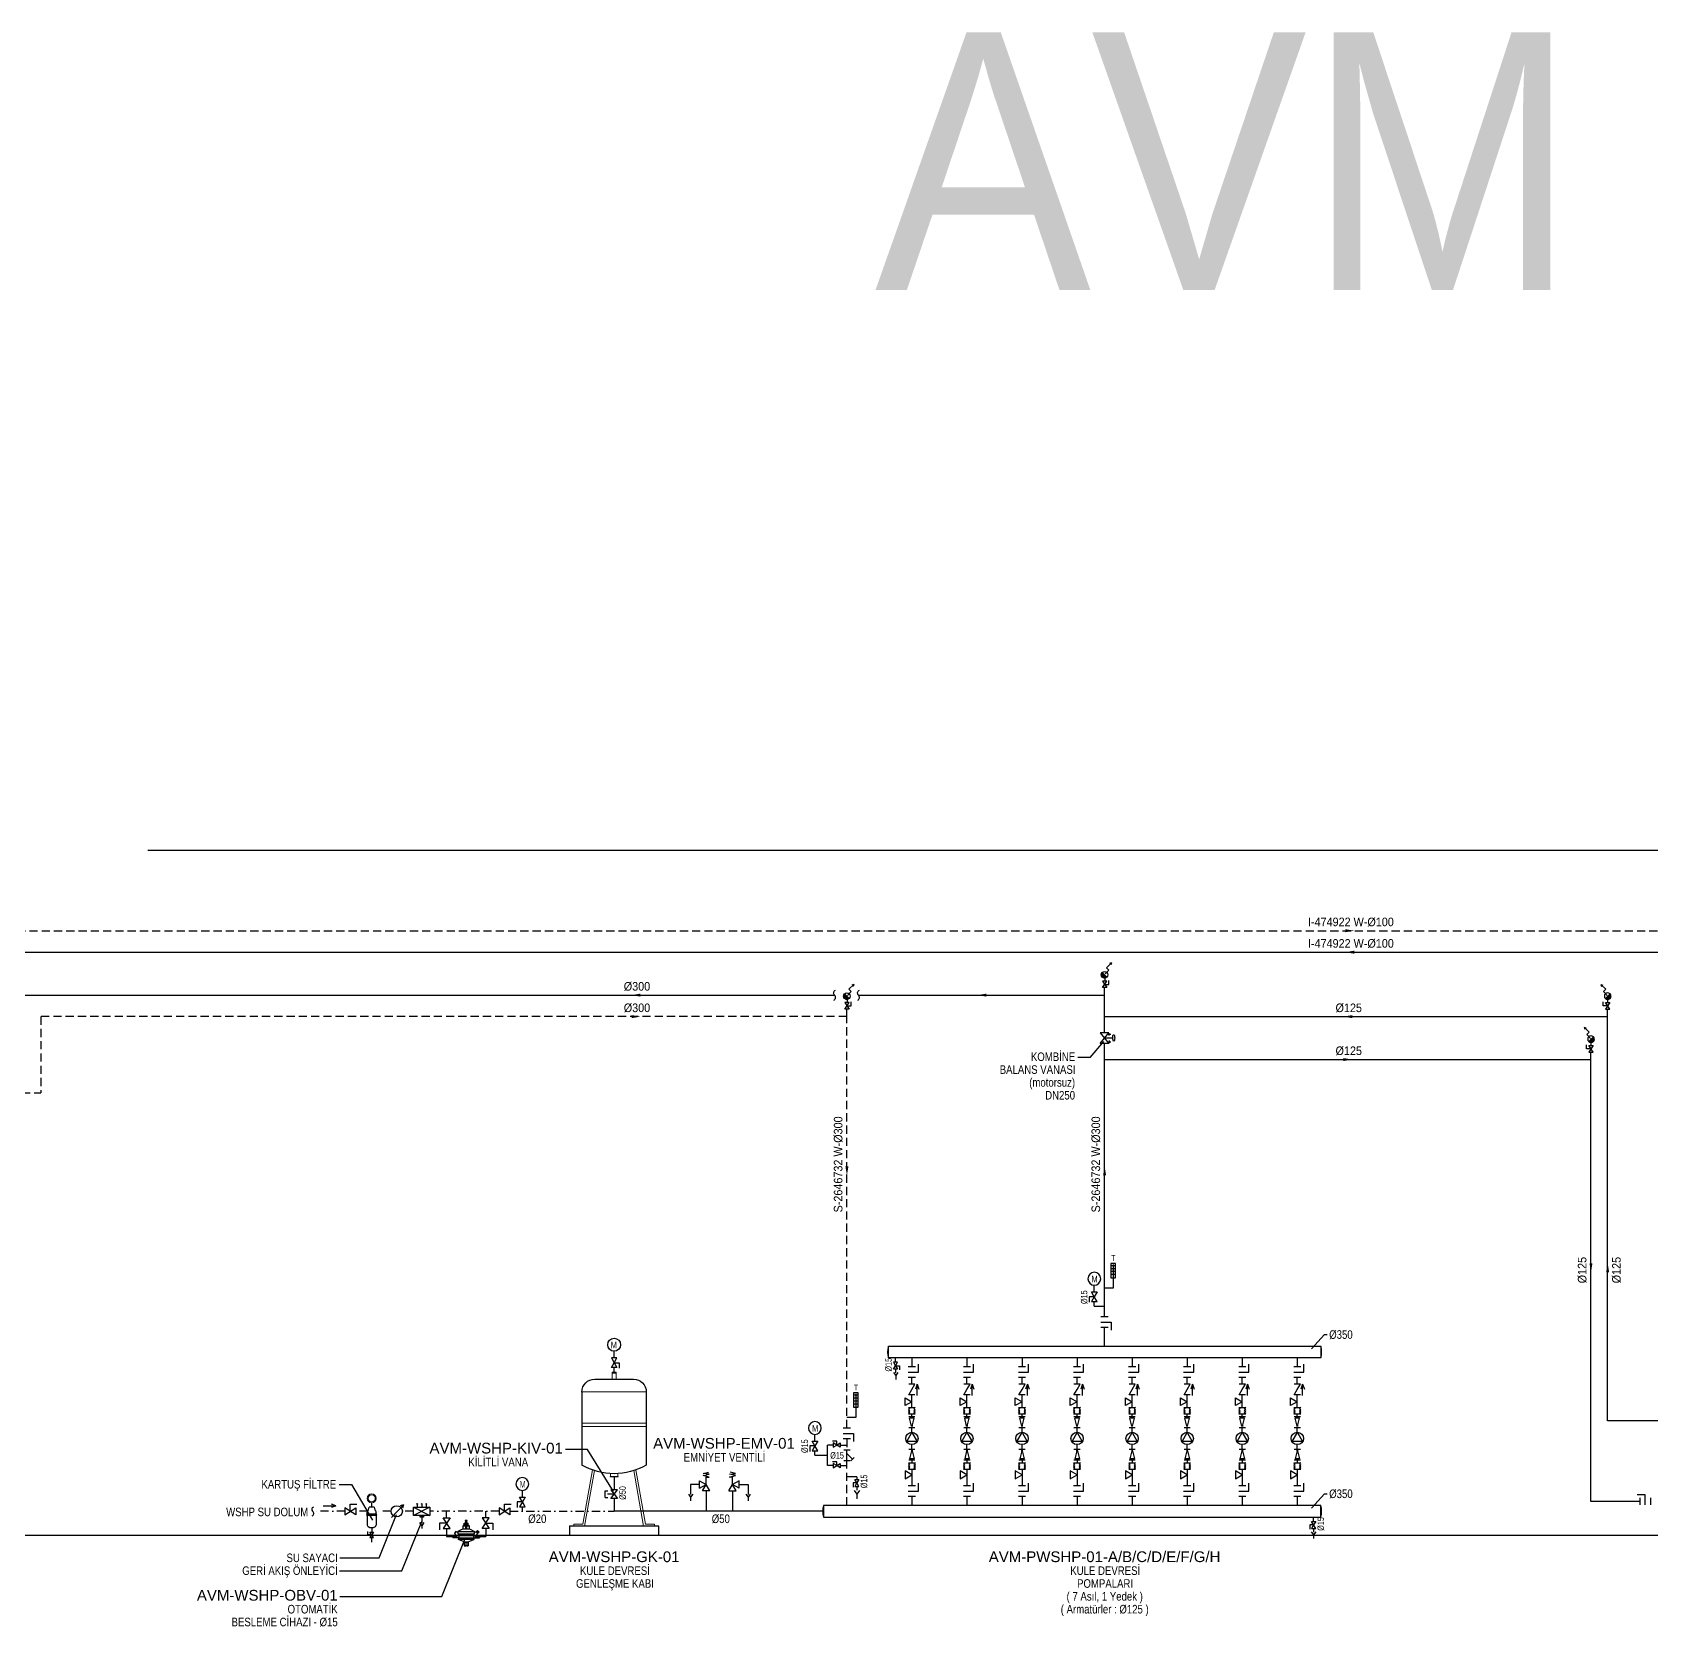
# Model space of a CAD drawing. Header units: centimetres. Extents: x 138114 to 163114, y -131897 to -111897.
# Drawn here: x 146485 to 150253, y -126888 to -123175 of the extents above; entities that cross this region are included whole.
import ezdxf
from ezdxf.enums import TextEntityAlignment as Align

# ---------------------------------------------------------------- set-up
doc = ezdxf.new("R2010")
doc.units = ezdxf.units.CM
doc.header["$LTSCALE"] = 1.5
doc.linetypes.add('DASHDOT', pattern=[25.4, 12.7, -6.35, 0, -6.35])
doc.linetypes.add('DASHED2', pattern=[9.525, 6.35, -3.175])
for name, color, linetype in [('ST-SU', 4, 'DASHDOT'), ('T-CIHAZ-NO', 62, 'Continuous'), ('T-ITEXT', 32, 'Continuous'), ('T-TEXT', 85, 'Continuous'), ('T-VANA', 135, 'Continuous'), ('T-VANA-TEXT', 63, 'Continuous'), ('T-WSHPTEXT', 53, 'Continuous')]:
    doc.layers.add(name, color=color, linetype=linetype)
for name, color, linetype, lineweight in [('T-CIHAZ', 101, 'Continuous', 30), ('T-ISITMA', 1, 'Continuous', 30), ('T-WSHP-BORUSU', 30, 'Continuous', 30)]:
    doc.layers.add(name, color=color, linetype=linetype, lineweight=lineweight)
doc.styles.add('ARIAL', font='arial.ttf', dxfattribs={"width": 0.85})
doc.styles.add('ROMANS', font='arial.ttf', dxfattribs={"width": 0.7})
doc.styles.get("Standard").update_dxf_attribs({"font": 'arial.ttf'})

# ---------------------------------------------------------------- blocks, each defined once
blk = doc.blocks.new('GTNZSDFGSDF')
for p, q in [((7.2, 25), (-7.2, 25)), ((7.2, 0), (-7.2, 0)), ((0, 0), (0, 25)), ((0, 17.4), (13.3, 4.2)), ((17.1, 8), (9.4, 0.3))]:
    blk.add_line(p, q)
blk = doc.blocks.new('KELEBEK')
for p, q in [((6.7, 10), (-6.7, 10)), ((6.7, -10), (-6.7, -10))]:
    blk.add_line(p, q)
blk.add_lwpolyline([(-6.7, 0), (12.2, 0), (12.2, -15)])
blk = doc.blocks.new('trmmtr')
at = {"layer": 'T-VANA'}
for p, q in [((30.5, 65), (21, 65)), ((30.5, 56.5), (21, 56.5)), ((30.5, 48), (21, 48)), ((25.9, 69), (25.9, 0)), ((25.9, 0), (0, 0)), ((30.5, 39.5), (21, 39.5))]:
    blk.add_line(p, q, dxfattribs=at)
blk.add_lwpolyline([(32.5, 71.8), (19.2, 71.8), (19.2, 30.3), (32.5, 30.3)], close=True, dxfattribs=at)
at = {"layer": 'T-VANA', "style": 'ROMANS', "width": 0.7}
blk.add_text('T', height=17, dxfattribs=at).set_placement((20.1, 79.2))
blk = doc.blocks.new('VANA')
at = {"layer": 'T-VANA'}
for p, q in [((-12.5, 7.2), (-12.5, -7.2)), ((0, 0), (-12.5, 7.2)), ((-12.5, -7.2), (0, 0)), ((0, 13.2), (14.5, 13.2)), ((0, 0), (0, 13.2)), ((0, 0), (12.5, 7.2)), ((12.5, -7.2), (0, 0)), ((12.5, 7.2), (12.5, -7.2))]:
    blk.add_line(p, q, dxfattribs=at)
blk = doc.blocks.new('gfdbfcg vf')
for p, q in [((0, 33), (0, 48.6)), ((-6.5, 33), (0, 21.8)), ((6.5, 33), (-6.5, 33)), ((-6.5, 10.5), (0, 21.8)), ((6.5, 10.5), (-6.5, 10.5)), ((0, 21.8), (6.5, 33)), ((0, 21.8), (6.5, 10.5)), ((0, 21.8), (11.9, 21.8)), ((0, 0), (0, 10.5)), ((11.9, 21.8), (11.9, 8.8))]:
    blk.add_line(p, q)
blk.add_circle((0, 63.6), 15)
at = {"style": 'ROMANS', "text_generation_flag": 4, "width": 0.7}
blk.add_text('M', height=15.3, rotation=180, dxfattribs=at).set_placement((6.5, 55.1))
blk = doc.blocks.new('A$C5C5A6AF1')
at = {"linetype": 'Continuous'}
blk.add_lwpolyline([(0, 6.5), (-8.7, 6.5), (-8.7, -1.4)], dxfattribs=at)
blk.add_lwpolyline([(4.3, 0), (-4.3, 13), (4.3, 13), (-4.3, 0)], close=True, dxfattribs=at)
blk = doc.blocks.new('P')
for points in [[(0, 17), (35, 52), (57, 31), (103, 77), (84, 70)], [(103, 77), (96, 58)]]:
    blk.add_lwpolyline(points)
blk = doc.blocks.new('A$C52EE5F1D')
h = blk.add_hatch()
h.set_pattern_fill('ANSI31', color=256, scale=5, angle=-90, style=0)
h.set_pattern_definition([(315, (-8947.321, 100.9137), (0.44194174, 0.44194174), [])])
h.paths.add_polyline_path([(-5.6, 52.9, 0.668179), (-0.1, 39.8, 0.198912), (5.3, 42)])
for p, q in [((-5.6, 52.9), (5.3, 42)), ((0.2, 39.8), (0.2, 32.5)), ((0, 0), (0, 17.5))]:
    blk.add_line(p, q)
blk.add_circle((-0.1, 47.5), 7.67)
for name, p, xscale, yscale, zscale, rotation in [('P', (-3.2, 49.4), -0.25, 0.25, 0.25, 270), ('A$C5C5A6AF1', (0.2, 32.5), 1.151997189153917, 1.151997189153917, 1.151997189153917, 180)]:
    blk.add_blockref(name, p, dxfattribs=dict(xscale=xscale, yscale=yscale, zscale=zscale, rotation=rotation))
blk = doc.blocks.new('YTDBTF')
for p, q in [((-4.3, 52.9), (3.3, 54.7)), ((4.3, 51.7), (-4.3, 52.9)), ((-4.3, 49.9), (4.3, 51.7)), ((4.4, 47.7), (-4.3, 49.9)), ((0, 47.7), (4.4, 47.7)), ((0, 37.5), (0, 47.7)), ((-24.7, 24.1), (-21.6, 19.9)), ((-9, 37.5), (-21.7, 37.5)), ((-21.7, 37.5), (-21.7, 23.6)), ((-18.5, 24.1), (-21.6, 19.9)), ((-9, 42.6), (0, 37.5)), ((-9, 32.4), (-9, 42.6)), ((-9, 32.4), (0, 37.5)), ((-5.1, 28.5), (0, 37.5)), ((5.1, 28.5), (-5.1, 28.5)), ((5.1, 28.5), (0, 37.5)), ((0, 28.5), (0, 0)), ((-21.6, 19.9), (-21.6, 14.5))]:
    blk.add_line(p, q)
blk = doc.blocks.new('A$C538C06E0')
at = {"ltscale": 0.2}
for p, q in [((3.4, 31.1), (26.6, 31.1)), ((3.4, 31.1), (3.4, 21.4)), ((15, 0), (15, 22.6)), ((26.6, 31.1), (26.6, 21.4))]:
    blk.add_line(p, q, dxfattribs=at)
blk.add_lwpolyline([(30, -12), (30, 12), (0, -12), (0, 12)], close=True)
blk = doc.blocks.new('A$C622B0F86')
for p, q in [((0, 0.22), (0, 0.324)), ((-0.043, 0.22), (0, 0.145)), ((0.043, 0.22), (-0.043, 0.22)), ((-0.043, 0.07), (0, 0.145)), ((0.043, 0.07), (-0.043, 0.07)), ((0, 0.145), (0.043, 0.22)), ((0, 0.145), (0.043, 0.07)), ((0, 0.145), (0.079, 0.145)), ((0, 0), (0, 0.07)), ((0.079, 0.145), (0.079, 0.059))]:
    blk.add_line(p, q)
blk.add_circle((0, 0.424), 0.1)
at = {"style": 'ROMANS', "text_generation_flag": 4, "width": 0.7}
blk.add_text('M', height=0.102, rotation=180, dxfattribs=at).set_placement((0.043, 0.368))
blk = doc.blocks.new('A$C7E5C2832')
at = {"layer": 'T-VANA', "xscale": 1.5, "yscale": 1.5, "zscale": 1.5}
blk.add_blockref('A$C622B0F86', (0, 0), dxfattribs=at)
blk = doc.blocks.new('JHMNBDFYGNHNGFTDNF')
for p, q in [((45, 0), (-45, 0)), ((-75, -30), (-75, -200.3)), ((75, -30), (75, -200.3))]:
    blk.add_line(p, q)
at = {"color": 253, "lineweight": 18}
for p, q in [((0, 13.5), (-4.7, 13.5)), ((-4.7, 0), (-4.7, 13.5)), ((2.2, 13.5), (-4.7, 13.5)), ((-4.2, 13.5), (-4.7, 12.7)), ((-4.5, 16.5), (-4.6, 16.3)), ((2.2, 16.3), (-4.6, 16.3)), ((-4.6, 13.5), (-4.6, 16.3)), ((2.2, 16.5), (-4.5, 16.5)), ((-4.2, 16.5), (-4.2, 16.3)), ((-4.2, 16.3), (-4.2, 13.5)), ((2, 13.5), (-4.2, 13.5)), ((4.7, 13.5), (0, 13.5)), ((4.5, 16.5), (2.2, 16.5)), ((4.6, 16.3), (2.2, 16.3)), ((4.7, 13.5), (2.2, 13.5)), ((4.2, 16.5), (4.2, 16.3)), ((4.2, 16.3), (4.2, 13.5)), ((4.2, 13.5), (4.7, 12.7)), ((4.5, 16.5), (4.6, 16.3)), ((4.6, 13.5), (4.6, 16.3)), ((4.7, 0), (4.7, 13.5)), ((75, -29.3), (-75, -29.3)), ((75, -102.6), (-75, -102.6)), ((75, -110.1), (-75, -110.1)), ((-72.9, -337.5, -1481800701.8), (-50.7, -211.5, -1481800701.8)), ((-68.7, -342.5, -1481800701.8), (-46, -213.1, -1481800701.8)), ((-8.5, -220.3), (-8.5, -226.6)), ((8.5, -220.3), (8.5, -226.6)), ((68.7, -342.5, -1481800701.8), (46, -213.1, -1481800701.8)), ((72.9, -337.5, -1481800701.8), (50.7, -211.5, -1481800701.8)), ((-93.8, -337.5, -1481800701.8), (-93.8, -342.5, -1481800701.8)), ((-93.8, -337.5, -1481800701.8), (-72.9, -337.5, -1481800701.8)), ((93.8, -337.5, -1481800701.8), (72.9, -337.5, -1481800701.8)), ((93.8, -337.5, -1481800701.8), (93.8, -342.5, -1481800701.8)), ((-93.8, -342.5, -1481800701.8), (-68.7, -342.5, -1481800701.8)), ((93.8, -342.5, -1481800701.8), (68.7, -342.5, -1481800701.8))]:
    blk.add_line(p, q, dxfattribs=at)
blk.add_lwpolyline([(-9.4, -226.6), (9.4, -226.6), (9.4, -227.6), (-9.4, -227.6)], close=True, dxfattribs=at)
for centre, radius, start, end in [((-45, -30), 30, 90, 180), ((45, -30), 30, 0, 90), ((0, -69.6), 150.6, 240.1393, 299.8607)]:
    blk.add_arc(centre, radius, start, end)
blk = doc.blocks.new('Z1')
at = {"linetype": 'Continuous'}
blk.add_lwpolyline([(-13.6, 0), (-13.6, 6.7), (-19.7, 6.7)], dxfattribs=at)
blk.add_lwpolyline([(-18.6, -3.3), (-8.6, 3.3), (-8.6, -3.3), (-18.6, 3.3)], close=True, dxfattribs=at)
blk = doc.blocks.new('A$C577C0CD0')
for p, q in [((-4.1, 40), (-15.9, 34)), ((-4.1, 46), (-1.2, 49)), ((-4.1, 40), (-4.1, 46)), ((10.1, 46), (-4.1, 46)), ((-4.1, 40), (10.1, 40)), ((-1.2, 49), (-1.2, 52.8)), ((-1.2, 52.8), (7.2, 52.8)), ((7.2, 49), (-1.2, 49)), ((1.9, 40), (1.9, 46)), ((2.7, 56.2), (2.7, 58)), ((2.7, 55.1), (2.7, 52.8)), ((3.3, 56.2), (3.3, 58)), ((3.3, 55.1), (3.3, 52.8)), ((4.1, 40), (4.1, 46)), ((7.2, 49), (7.2, 52.8)), ((10.1, 46), (7.2, 49)), ((10.1, 40), (10.1, 46)), ((10.1, 40), (21.9, 34)), ((-27.1, 25.5), (-27.1, 20.3)), ((-18.1, 25.5), (-27.1, 25.5)), ((-13.4, 20.3), (-27.1, 20.3)), ((-26.3, 22.7), (-16.9, 22.7)), ((-19.9, 34), (-23.6, 30.3)), ((-19.5, 33.8), (-23.4, 29.9)), ((-16, 32.1), (-19.9, 34)), ((-15.9, 34), (21.9, 34)), ((-15.4, 29), (21.4, 29)), ((-14.7, 16.9), (20.7, 16.9)), ((-1.2, 11.2), (-14.5, 16.4)), ((-13.7, 25.5), (19.7, 25.5)), ((-13.4, 23.8), (-13.4, 20.3)), ((-13.4, 20.3), (19.4, 20.3)), ((-1.3, 11), (7.2, 11)), ((-1.2, 11.2), (-1.2, 1.7)), ((-1.2, 8.8), (7.2, 8.8)), ((-1.2, 4.1), (7.2, 4.1)), ((-1.2, 1.7), (1.5, 1.7)), ((1, 8.8), (1, 11)), ((2, 4.1), (2, 2.2)), ((4, 4.1), (4, 2.2)), ((4.5, 1.7), (7.2, 1.7)), ((5, 8.8), (5, 11)), ((7.2, 11.2), (20.1, 16.2)), ((7.2, 11.2), (7.2, 1.7)), ((19.4, 23.8), (19.4, 20.3)), ((19.4, 20.3), (33, 20.3)), ((22, 32.1), (25.9, 34)), ((22.7, 22.7), (32.2, 22.7)), ((24.1, 25.5), (33, 25.5)), ((25.4, 33.8), (29.4, 29.9)), ((25.9, 34), (29.6, 30.3)), ((26.4, 33.5), (27.2, 34.2)), ((26.6, 34.8), (28.1, 36.3)), ((26.6, 34.8), (30.4, 31)), ((28.1, 36.3), (31.9, 32.5)), ((29.1, 30.8), (29.8, 31.5)), ((30.4, 31), (31.9, 32.5)), ((33, 25.5), (33, 20.3))]:
    blk.add_line(p, q)
for points in [[(0.7, 58), (5.2, 58), (5.2, 59.2), (0.7, 59.2)], [(0.7, 55.1), (5.2, 55.1), (5.2, 56.2), (0.7, 56.2)]]:
    blk.add_lwpolyline(points, close=True)
for points in [[(-20.6, 21.4), (-16.9, 22.7), (-20.6, 24)], [(28.4, 21.4), (32.2, 22.7), (28.4, 24)]]:
    blk.add_lwpolyline(points)
for centre, radius, start, end in [((-14.5, 35.1), 10.2, 207.6953, 275.5329), ((-4.8, 32.6), 11.2, 172.8683, 212.7359), ((-13.8, 17.2), 1, 135.9999, 248.7685), ((-17.1, 20.4), 3.7, 315.9999, 357.6476), ((-18.4, 23.8), 5, 0, 32.7359), ((1.5, 2.2), 0.5, 270, 0), ((4.5, 2.2), 0.5, 180, 270), ((24.4, 23.8), 5, 147.2641, 180), ((23.1, 20.4), 3.7, 182.3524, 224.0001), ((20.5, 35.1), 10.2, 264.4671, 332.3047), ((19.7, 17.2), 1, 291.2315, 44.0001), ((10.8, 32.6), 11.2, 327.2641, 7.1317)]:
    blk.add_arc(centre, radius, start, end)
blk = doc.blocks.new('A$C0B54677A')
for p, q in [((25.1, 12.5), (-25.1, -12.5)), ((-25.1, 12.5), (25.1, -12.5)), ((-14, 21.5), (-14, 12.5)), ((0, 21.5), (0, 12.5)), ((14, 21.5), (14, 12.5)), ((-6.6, -34.1), (0, -43.7)), ((0, -17.6), (0, -35.6)), ((6.6, -34.1), (0, -43.7)), ((0, -43.7), (0, -51.9))]:
    blk.add_line(p, q)
for points in [[(-25.1, 12.5), (25.1, 12.5), (25.1, -12.5), (-25.1, -12.5)], [(-5, -12.5), (5, -12.5), (5, -17.6), (-5, -17.6)]]:
    blk.add_lwpolyline(points, close=True)
for centre in [(-14, 22.5), (0, 22.5), (14, 22.5)]:
    blk.add_circle(centre, 1)
blk = doc.blocks.new('A$C107B4E94')
for p, q in [((-11.2, 8.3), (-22.7, 8.3)), ((-16.9, 8.3), (-16.9, 18.3)), ((-26.9, -7), (-26.9, -2.4)), ((-6.9, -7), (-26.9, -7)), ((-6.9, -10), (-26.9, -10)), ((-26.9, -10), (-26.9, -31.7)), ((-6.9, -7), (-6.9, -2.4)), ((-6.9, -10), (-6.9, -31.7)), ((-16.9, -37.1), (-16.9, -47.1)), ((-16.9, -69.6), (-16.9, -59.6))]:
    blk.add_line(p, q)
at = {"linetype": 'Continuous', "lineweight": 0}
for radius in [10, 8]:
    blk.add_circle((-16.9, 28.3), radius, dxfattribs=at)
for centre, radius, start, end in [((-46.8, 11.7), 24.4, 324.6862, 352.0512), ((13, 11.7), 24.4, 187.9488, 215.3138), ((-26.9, -8.5), 1.5, 90, 270), ((-23.2, -31.7), 3.75, 180, 239.2376), ((-16.9, -21.2), 16, 239.2376, 300.7624), ((-10.7, -31.7), 3.75, 300.7624, 0), ((-6.9, -8.5), 1.5, 270, 90)]:
    blk.add_arc(centre, radius, start, end)
at = {"xscale": -1.249777778051794, "yscale": 1.249777778051794, "zscale": 1.249777778005956, "rotation": 90}
blk.add_blockref('Z1', (-16.9, -70.4), dxfattribs=at)
blk = doc.blocks.new('Kesme')
blk.add_lwpolyline([(-21.5, -0.2, 0.576786), (-4.8, -2.7, -0.54493), (11.3, -5.9)], format="xyb")
blk = doc.blocks.new('uymtryduf')
for p, q in [((-4.8, 9), (4.8, 9)), ((-4.8, 9), (-2.9, 7.5)), ((-4.8, 6), (-2.9, 7.5)), ((-4.8, 6), (-2.9, 4.5)), ((-4.8, 3), (-2.9, 4.5)), ((-4.8, 3), (-2.9, 1.5)), ((-4.8, 0), (4.8, 0)), ((-4.7, 0), (-2.9, 1.5)), ((4.8, 9), (2.9, 7.5)), ((4.8, 6), (2.9, 7.5)), ((4.8, 6), (2.9, 4.5)), ((4.8, 3), (2.9, 4.5)), ((4.8, 3), (2.9, 1.5)), ((4.8, 0), (2.9, 1.5))]:
    blk.add_line(p, q)
blk = doc.blocks.new('RSYJUHJHFGHGFBDSVFG')
for p, q in [((-12.4, 25.2, -1576683304.7), (-16.4, 13.8, -1576683304.7)), ((-12.4, 25.2, -1576683304.7), (-8.4, 13.8, -1576683304.7)), ((-12.4, -1, -1576683304.7), (-12.4, 25.2, -1576683304.7)), ((0, 12.5, -1576683304.7), (-7.2, 25, -1576683304.7)), ((-7.2, 25, -1576683304.7), (7.2, 25, -1576683304.7)), ((-7.2, 0, -1576683304.7), (7.2, 0, -1576683304.7)), ((7.2, 0, -1576683304.7), (0, 12.5, -1576683304.7))]:
    blk.add_line(p, q)
blk = doc.blocks.new('YXRND')
for p, q in [((10, 12.5), (-10, 12.5)), ((-10, -12.5), (10, 12.5)), ((-10, 12.5), (10, -12.5)), ((18.7, 0), (0, 0)), ((11, 5.7), (11, 11.6)), ((10, -12.5), (-10, -12.5)), ((11.5, -11.7), (11.5, -5.8))]:
    blk.add_line(p, q)
for points in [[(7.1, 8.8), (14.5, 8.8)], [(7.5, -8.6), (14.9, -8.6)]]:
    blk.add_lwpolyline(points)
blk.add_ellipse((21.2, 0.2), major_axis=(0.07, -7.64), ratio=0.30508)

msp = doc.modelspace()

# ---------------------------------------------------------------- linework, layer by layer
for p, q in [((146754, -125079.6), (156563.1, -125079.6)), ((142191.9, -126674.3), (156563.1, -126674.3))]:
    msp.add_line(p, q)
at = {"elevation": -39640903}
msp.add_lwpolyline([(147943.7, -126653.7), (147736.1, -126653.7), (147736.1, -126674.3), (147943.7, -126674.3)], close=True, dxfattribs=at)
at = {"layer": 'ST-SU'}
for p, q in [((147213.2, -126619, -39640903), (147138.3, -126619, -39640903)), ((147266.2, -126619, -39640903), (147238.2, -126619, -39640903)), ((147320.6, -126619, -39640903), (147284.6, -126619, -39640903)), ((147372.7, -126619, -39640903), (147346.9, -126619, -39640903)), ((147572.2, -126619, -39640903), (147411.1, -126619, -39640903)), ((147449.9, -126634.4, -39640903), (147449.9, -126619, -39640903)), ((147540.9, -126634.4, -39640903), (147540.9, -126619, -39640903)), ((147597.2, -126619, -39640903), (147839.9, -126619, -39640903)), ((147449.9, -126659.4, -39640903), (147449.9, -126678, -39640903)), ((147449.9, -126678, -39640903), (147464.3, -126678, -39640903)), ((147526.4, -126678, -39640903), (147540.9, -126678, -39640903)), ((147540.9, -126659.4, -39640903), (147540.9, -126678, -39640903))]:
    msp.add_line(p, q, dxfattribs=at)
at = {"layer": 'T-CIHAZ'}
for points, elevation in [([(148478.6, -126234.5), (149485.3, -126234.5), (149485.3, -126261.8), (148478.6, -126261.8)], 34553531.7), ([(149485.3, -126605.3), (148327.6, -126605.3), (148327.6, -126632.6), (149485.3, -126632.6)], -1103043924.5)]:
    msp.add_lwpolyline(points, close=True, dxfattribs=dict(at, elevation=elevation))
for centre, start, end in [((148521.4, -126248.2, 34553531.7), 162.2979, 197.7021), ((149442.6, -126248.2, 1205758961.7), 342.2979, 17.7021), ((148370.4, -126619, -39640903), 162.2979, 197.7021), ((148370.4, -126619, -39640903), 162.2979, 197.7021), ((149442.6, -126619, 1205758961.7), 342.2979, 17.7021), ((149442.6, -126619, 1205758961.7), 342.2979, 17.7021)]:
    msp.add_arc(centre, 44.8, start, end, dxfattribs=at)
at = {"layer": 'T-ISITMA', "linetype": 'DASHED2', "ltscale": 2}
msp.add_line((143420.9, -125267), (152526.2, -125267), dxfattribs=at)
at = {"layer": 'T-ISITMA'}
msp.add_line((143434.4, -125317), (152555.1, -125317), dxfattribs=at)
at = {"layer": 'T-ISITMA', "color": 7, "lineweight": -3, "ltscale": 100}
for p, q in [((147839.9, -126538.8), (147839.9, -126568.9)), ((147839.9, -126588.9), (147839.9, -126619)), ((148325.5, -126619), (147839.9, -126619))]:
    msp.add_line(p, q, dxfattribs=at)
at = {"layer": 'T-TEXT'}
for p, q in [((148948.4, -125562.1), (148980.2, -125525.1)), ((148948.4, -125562.1), (148919.5, -125562.1)), ((147777.9, -126474.8, -96801937.6), (147726.3, -126474.8, -96801937.6)), ((147838.4, -126572.7, 358042647.5), (147777.9, -126474.8, -96801937.6)), ((147199.8, -126556.4, -39640903), (147228.6, -126556.4, -39640903)), ((147228.6, -126556.4, -39640903), (147277.1, -126639.5, -39640903)), ((147162.4, -126606.6, -39640903), (147191.6, -126606.6, -39640903)), ((147191.6, -126606.6, -39640903), (147181.6, -126602.7, -39640903)), ((147191.6, -126606.6, -39640903), (147181.6, -126610.4, -39640903)), ((147292.6, -126727.7, -39640903), (147333.1, -126626.7, -39640903)), ((147345.8, -126757.6, -39640903), (147391.9, -126642.7, -39640903)), ((147439, -126817.4, -39640903), (147493.2, -126682.2, -39640903)), ((147200.2, -126757.6, -39640903), (147345.8, -126757.6, -39640903)), ((147200.9, -126727.7, -39640903), (147292.6, -126727.7, -39640903)), ((147200.9, -126817.4, -39640903), (147439, -126817.4, -39640903))]:
    msp.add_line(p, q, dxfattribs=at)
at = {"layer": 'T-TEXT', "linetype": 'Continuous'}
for points in [[(149542.7, -125263.5), (149542.7, -125270.5), (149563.5, -125267)], [(149563.5, -125313.5), (149563.5, -125320.5), (149542.7, -125317)], [(147901.3, -125413.5), (147901.3, -125420.5), (147880.5, -125417)], [(148706.7, -125413.5), (148706.7, -125420.5), (148685.8, -125417)], [(147880.5, -125463.5), (147880.5, -125470.5), (147901.3, -125467)], [(149558.7, -125463.5), (149558.7, -125470.5), (149537.9, -125467)], [(149537.9, -125563.5), (149537.9, -125570.5), (149558.7, -125567)], [(148385.5, -125815.8, 2643088184.9), (148378.5, -125815.8, 2643088184.9), (148382, -125836.7, 2643088184.9)], [(148978.5, -125836.7, 2643088184.9), (148985.5, -125836.7, 2643088184.9), (148982, -125815.8, 2643088184.9)]]:
    msp.add_solid(points, dxfattribs=at)
at = {"layer": 'T-TEXT'}
for points in [[(150118, -126041.6, -1363134788.5), (150111.1, -126041.6, -1363134788.5), (150114.6, -126062.5, -1363134788.5)], [(150149.9, -126062.5, -1363134788.5), (150156.9, -126062.5, -1363134788.5), (150153.4, -126041.6, -1363134788.5)]]:
    msp.add_solid(points, dxfattribs=at)
at = {"layer": 'T-VANA'}
for p, q in [((148958.1, -126141, -1303632861.5), (148981.5, -126141, -1303632861.5)), ((148495.3, -126271.7, -113793229.4), (148495.3, -126261.8, -113793229.4)), ((148490.2, -126295.8, -113793229.4), (148495.5, -126302.8, -113793229.4)), ((148495.3, -126288.4, -113793229.4), (148495.3, -126296.6, -113793229.4)), ((148500.7, -126295.8, -113793229.4), (148495.5, -126302.8, -113793229.4)), ((148495.5, -126302.8, -113793229.4), (148495.5, -126311.8, -113793229.4)), ((148540.5, -126399.3, -113793229.4), (148526, -126399.3, -113793229.4)), ((148540.5, -126424.3, -113793229.4), (148526, -126424.3, -113793229.4)), ((148532.6, -126421.1, -113793229.4), (148528, -126402.4, -113793229.4)), ((148538.5, -126402.4, -113793229.4), (148528, -126402.4, -113793229.4)), ((148535.1, -126421.1, -113793229.4), (148531.5, -126421.1, -113793229.4)), ((148533.9, -126421.1, -113793229.4), (148538.5, -126402.4, -113793229.4)), ((148668.7, -126399.3, -113793229.4), (148654.3, -126399.3, -113793229.4)), ((148668.7, -126424.3, -113793229.4), (148654.3, -126424.3, -113793229.4)), ((148660.8, -126421.1, -113793229.4), (148656.2, -126402.4, -113793229.4)), ((148666.7, -126402.4, -113793229.4), (148656.2, -126402.4, -113793229.4)), ((148663.3, -126421.1, -113793229.4), (148659.7, -126421.1, -113793229.4)), ((148662.2, -126421.1, -113793229.4), (148666.7, -126402.4, -113793229.4)), ((148796.9, -126399.3, -113793229.4), (148782.5, -126399.3, -113793229.4)), ((148796.9, -126424.3, -113793229.4), (148782.5, -126424.3, -113793229.4)), ((148789, -126421.1, -113793229.4), (148784.4, -126402.4, -113793229.4)), ((148795, -126402.4, -113793229.4), (148784.4, -126402.4, -113793229.4)), ((148791.5, -126421.1, -113793229.4), (148787.9, -126421.1, -113793229.4)), ((148790.4, -126421.1, -113793229.4), (148795, -126402.4, -113793229.4)), ((148925.1, -126399.3, -113793229.4), (148910.7, -126399.3, -113793229.4)), ((148925.1, -126424.3, -113793229.4), (148910.7, -126424.3, -113793229.4)), ((148917.2, -126421.1, -113793229.4), (148912.7, -126402.4, -113793229.4)), ((148923.2, -126402.4, -113793229.4), (148912.7, -126402.4, -113793229.4)), ((148919.7, -126421.1, -113793229.4), (148916.1, -126421.1, -113793229.4)), ((148918.6, -126421.1, -113793229.4), (148923.2, -126402.4, -113793229.4)), ((149053.4, -126399.3, -113793229.4), (149038.9, -126399.3, -113793229.4)), ((149053.4, -126424.3, -113793229.4), (149038.9, -126424.3, -113793229.4)), ((149045.5, -126421.1, -113793229.4), (149040.9, -126402.4, -113793229.4)), ((149051.4, -126402.4, -113793229.4), (149040.9, -126402.4, -113793229.4)), ((149047.9, -126421.1, -113793229.4), (149044.3, -126421.1, -113793229.4)), ((149046.8, -126421.1, -113793229.4), (149051.4, -126402.4, -113793229.4)), ((149181.6, -126399.3, -113793229.4), (149167.1, -126399.3, -113793229.4)), ((149181.6, -126424.3, -113793229.4), (149167.1, -126424.3, -113793229.4)), ((149173.7, -126421.1, -113793229.4), (149169.1, -126402.4, -113793229.4)), ((149179.6, -126402.4, -113793229.4), (149169.1, -126402.4, -113793229.4)), ((149176.1, -126421.1, -113793229.4), (149172.6, -126421.1, -113793229.4)), ((149175, -126421.1, -113793229.4), (149179.6, -126402.4, -113793229.4)), ((149309.8, -126399.3, -113793229.4), (149295.3, -126399.3, -113793229.4)), ((149309.8, -126424.3, -113793229.4), (149295.3, -126424.3, -113793229.4)), ((149301.9, -126421.1, -113793229.4), (149297.3, -126402.4, -113793229.4)), ((149307.8, -126402.4, -113793229.4), (149297.3, -126402.4, -113793229.4)), ((149304.4, -126421.1, -113793229.4), (149300.8, -126421.1, -113793229.4)), ((149303.2, -126421.1, -113793229.4), (149307.8, -126402.4, -113793229.4)), ((149438, -126399.3, -113793229.4), (149423.6, -126399.3, -113793229.4)), ((149438, -126424.3, -113793229.4), (149423.6, -126424.3, -113793229.4)), ((149430.1, -126421.1, -113793229.4), (149425.5, -126402.4, -113793229.4)), ((149436, -126402.4, -113793229.4), (149425.5, -126402.4, -113793229.4)), ((149432.6, -126421.1, -113793229.4), (149429, -126421.1, -113793229.4)), ((149431.5, -126421.1, -113793229.4), (149436, -126402.4, -113793229.4)), ((148307.4, -126488.6, 34553531.7), (148336.6, -126488.6, 34553531.7)), ((148350, -126464.7, 34553531.7), (148336.6, -126464.7, 34553531.7)), ((148336.6, -126512.6, 34553531.7), (148336.6, -126464.7, 34553531.7)), ((148366.7, -126464.7, 34553531.7), (148382, -126464.7, 34553531.7)), ((148540.5, -126474.9, -113793229.4), (148526, -126474.9, -113793229.4)), ((148540.5, -126499.9, -113793229.4), (148526, -126499.9, -113793229.4)), ((148532.6, -126478.1, -113793229.4), (148528, -126496.7, -113793229.4)), ((148538.5, -126496.7, -113793229.4), (148528, -126496.7, -113793229.4)), ((148535.1, -126478.1, -113793229.4), (148531.5, -126478.1, -113793229.4)), ((148533.9, -126478.1, -113793229.4), (148538.5, -126496.7, -113793229.4)), ((148668.7, -126474.9, -113793229.4), (148654.3, -126474.9, -113793229.4)), ((148668.7, -126499.9, -113793229.4), (148654.3, -126499.9, -113793229.4)), ((148660.8, -126478.1, -113793229.4), (148656.2, -126496.7, -113793229.4)), ((148666.7, -126496.7, -113793229.4), (148656.2, -126496.7, -113793229.4)), ((148663.3, -126478.1, -113793229.4), (148659.7, -126478.1, -113793229.4)), ((148662.2, -126478.1, -113793229.4), (148666.7, -126496.7, -113793229.4)), ((148796.9, -126474.9, -113793229.4), (148782.5, -126474.9, -113793229.4)), ((148796.9, -126499.9, -113793229.4), (148782.5, -126499.9, -113793229.4)), ((148789, -126478.1, -113793229.4), (148784.4, -126496.7, -113793229.4)), ((148795, -126496.7, -113793229.4), (148784.4, -126496.7, -113793229.4)), ((148791.5, -126478.1, -113793229.4), (148787.9, -126478.1, -113793229.4)), ((148790.4, -126478.1, -113793229.4), (148795, -126496.7, -113793229.4)), ((148925.1, -126474.9, -113793229.4), (148910.7, -126474.9, -113793229.4)), ((148925.1, -126499.9, -113793229.4), (148910.7, -126499.9, -113793229.4)), ((148917.2, -126478.1, -113793229.4), (148912.7, -126496.7, -113793229.4)), ((148923.2, -126496.7, -113793229.4), (148912.7, -126496.7, -113793229.4)), ((148919.7, -126478.1, -113793229.4), (148916.1, -126478.1, -113793229.4)), ((148918.6, -126478.1, -113793229.4), (148923.2, -126496.7, -113793229.4)), ((149053.4, -126474.9, -113793229.4), (149038.9, -126474.9, -113793229.4)), ((149053.4, -126499.9, -113793229.4), (149038.9, -126499.9, -113793229.4)), ((149045.5, -126478.1, -113793229.4), (149040.9, -126496.7, -113793229.4)), ((149051.4, -126496.7, -113793229.4), (149040.9, -126496.7, -113793229.4)), ((149047.9, -126478.1, -113793229.4), (149044.3, -126478.1, -113793229.4)), ((149046.8, -126478.1, -113793229.4), (149051.4, -126496.7, -113793229.4)), ((149181.6, -126474.9, -113793229.4), (149167.1, -126474.9, -113793229.4)), ((149181.6, -126499.9, -113793229.4), (149167.1, -126499.9, -113793229.4)), ((149173.7, -126478.1, -113793229.4), (149169.1, -126496.7, -113793229.4)), ((149179.6, -126496.7, -113793229.4), (149169.1, -126496.7, -113793229.4)), ((149176.1, -126478.1, -113793229.4), (149172.6, -126478.1, -113793229.4)), ((149175, -126478.1, -113793229.4), (149179.6, -126496.7, -113793229.4)), ((149309.8, -126474.9, -113793229.4), (149295.3, -126474.9, -113793229.4)), ((149309.8, -126499.9, -113793229.4), (149295.3, -126499.9, -113793229.4)), ((149301.9, -126478.1, -113793229.4), (149297.3, -126496.7, -113793229.4)), ((149307.8, -126496.7, -113793229.4), (149297.3, -126496.7, -113793229.4)), ((149304.4, -126478.1, -113793229.4), (149300.8, -126478.1, -113793229.4)), ((149303.2, -126478.1, -113793229.4), (149307.8, -126496.7, -113793229.4)), ((149438, -126474.9, -113793229.4), (149423.6, -126474.9, -113793229.4)), ((149438, -126499.9, -113793229.4), (149423.6, -126499.9, -113793229.4)), ((149430.1, -126478.1, -113793229.4), (149425.5, -126496.7, -113793229.4)), ((149436, -126496.7, -113793229.4), (149425.5, -126496.7, -113793229.4)), ((149432.6, -126478.1, -113793229.4), (149429, -126478.1, -113793229.4)), ((149431.5, -126478.1, -113793229.4), (149436, -126496.7, -113793229.4)), ((148350, -126512.6, 34553531.7), (148336.6, -126512.6, 34553531.7)), ((148366.7, -126512.6, 34553531.7), (148382, -126512.6, 34553531.7)), ((148405, -126538.9, -1217909036.4), (148382, -126538.9, -1217909036.4)), ((148398.5, -126570.7, -1217909036.4), (148404.8, -126579.2, -1217909036.4)), ((148411.1, -126570.7, -1217909036.4), (148404.8, -126579.2, -1217909036.4)), ((148405, -126538.9, -1217909036.4), (148405, -126544.7, -1217909036.4)), ((148405, -126561.4, -1217909036.4), (148405, -126569.6, -1217909036.4)), ((147321.6, -126633.2, -1245567077.1), (147349.7, -126603.8, -1245567077.1)), ((147349.7, -126603.8, -1245567077.1), (147341.7, -126606.6, -1245567077.1)), ((147349.7, -126603.8, -1245567077.1), (147347.3, -126612, -1245567077.1)), ((148404.8, -126579.2, -1217909036.4), (148404.8, -126589.9, -1217909036.4)), ((148404.8, -126579.2, -1217909036.4), (148404.8, -126589.9, -1217909036.4)), ((149468.7, -126642.5, 1172277312.6), (149468.7, -126632.6, 1172277312.6)), ((149463.4, -126666.6, 1172277312.6), (149468.7, -126673.6, 1172277312.6)), ((149468.7, -126659.2, 1172277312.6), (149468.7, -126667.4, 1172277312.6)), ((149473.9, -126666.6, 1172277312.6), (149468.7, -126673.6, 1172277312.6)), ((149468.7, -126673.6, 1172277312.6), (149468.7, -126682.6, 1172277312.6))]:
    msp.add_line(p, q, dxfattribs=at)
for points in [[(148517.5, -126372.9), (148517.5, -126354.7), (148533.3, -126363.8)], [(148645.7, -126372.9), (148645.7, -126354.7), (148661.5, -126363.8)], [(148773.9, -126372.9), (148773.9, -126354.7), (148789.7, -126363.8)], [(148902.2, -126372.9), (148902.2, -126354.7), (148917.9, -126363.8)], [(149030.4, -126372.9), (149030.4, -126354.7), (149046.1, -126363.8)], [(149158.6, -126372.9), (149158.6, -126354.7), (149174.4, -126363.8)], [(149286.8, -126372.9), (149286.8, -126354.7), (149302.6, -126363.8)], [(149415, -126372.9), (149415, -126354.7), (149430.8, -126363.8)], [(148517.5, -126525), (148517.5, -126543.2), (148533.3, -126534.1)], [(148645.7, -126525), (148645.7, -126543.2), (148661.5, -126534.1)], [(148774, -126525), (148774, -126543.2), (148789.7, -126534.1)], [(148902.2, -126525), (148902.2, -126543.2), (148917.9, -126534.1)], [(149030.4, -126525), (149030.4, -126543.2), (149046.1, -126534.1)], [(149158.6, -126525), (149158.6, -126543.2), (149174.4, -126534.1)], [(149286.8, -126525), (149286.8, -126543.2), (149302.6, -126534.1)], [(149415, -126525), (149415, -126543.2), (149430.8, -126534.1)]]:
    msp.add_lwpolyline(points, close=True, dxfattribs=at)
at = {"layer": 'T-VANA', "elevation": 34553531.7}
for points in [[(148533.4, -126435.8), (148545.2, -126456.3), (148521.6, -126456.3)], [(148661.6, -126435.8), (148673.4, -126456.3), (148649.8, -126456.3)], [(148789.8, -126435.8), (148801.6, -126456.3), (148778, -126456.3)], [(148918, -126435.8), (148929.8, -126456.3), (148906.2, -126456.3)], [(149046.2, -126435.8), (149058.1, -126456.3), (149034.4, -126456.3)], [(149174.5, -126435.8), (149186.3, -126456.3), (149162.6, -126456.3)], [(149302.7, -126435.8), (149314.5, -126456.3), (149290.9, -126456.3)], [(149430.9, -126435.8), (149442.7, -126456.3), (149419.1, -126456.3)]]:
    msp.add_lwpolyline(points, close=True, dxfattribs=at)
at = {"layer": 'T-VANA'}
for centre, radius in [((148533.3, -126449.3, -113793229.4), 14.4), ((148661.5, -126449.3, -113793229.4), 14.4), ((148789.7, -126449.3, -113793229.4), 14.4), ((148917.9, -126449.3, -113793229.4), 14.4), ((149046.1, -126449.3, -113793229.4), 14.4), ((149174.4, -126449.3, -113793229.4), 14.4), ((149302.6, -126449.3, -113793229.4), 14.4), ((149430.8, -126449.3, -113793229.4), 14.4), ((147333.8, -126619, -1245567077.1), 13.1)]:
    msp.add_circle(centre, radius, dxfattribs=at)
at = {"layer": 'T-VANA-TEXT'}
for p, q in [((149463.9, -126240.8, 948627848.1), (149493.7, -126207.2, 948627848.1)), ((149493.7, -126207.2, 948627848.1), (149500.5, -126207.2, 948627848.1)), ((149463.9, -126611.6, 948627848.1), (149493.7, -126578, 948627848.1)), ((149493.7, -126578, 948627848.1), (149500.5, -126578, 948627848.1))]:
    msp.add_line(p, q, dxfattribs=at)
at = {"layer": 'T-WSHP-BORUSU'}
for p, q in [((143420.9, -125417), (148353.1, -125417)), ((148408.8, -125417), (148982, -125417)), ((148982, -125504.5), (148982, -125417)), ((148982, -125467), (150153.4, -125467)), ((150153.4, -126408.3), (150153.4, -125467)), ((148982, -126165.9), (148982, -125529.5)), ((148982, -125567), (150114.6, -125567)), ((150114.6, -126595.9), (150114.6, -125567)), ((148982, -126234.5), (148982, -126190.9)), ((148533.3, -126261.8), (148533.3, -126282.4)), ((148661.5, -126261.8), (148661.5, -126282.4)), ((148789.7, -126261.8), (148789.7, -126282.4)), ((148917.9, -126261.8), (148917.9, -126282.4)), ((149046.1, -126261.8), (149046.1, -126282.4)), ((149174.4, -126261.8), (149174.4, -126282.4)), ((149302.6, -126261.8), (149302.6, -126282.4)), ((149430.8, -126261.8), (149430.8, -126282.4)), ((148533.3, -126323), (148533.3, -126307.4)), ((148661.5, -126323), (148661.5, -126307.4)), ((148789.7, -126323), (148789.7, -126307.4)), ((148917.9, -126323), (148917.9, -126307.4)), ((149046.1, -126323), (149046.1, -126307.4)), ((149174.4, -126323), (149174.4, -126307.4)), ((149302.6, -126323), (149302.6, -126307.4)), ((149430.8, -126323), (149430.8, -126307.4)), ((148533.2, -126377.5), (148533.3, -126348.1)), ((148661.4, -126377.5), (148661.5, -126348.1)), ((148789.7, -126377.5), (148789.7, -126348.1)), ((148917.9, -126377.5), (148917.9, -126348.1)), ((149046.1, -126377.5), (149046.1, -126348.1)), ((149174.3, -126377.5), (149174.4, -126348.1)), ((149302.5, -126377.5), (149302.6, -126348.1)), ((149430.7, -126377.5), (149430.8, -126348.1)), ((148533.3, -126399.3), (148533.3, -126392.4)), ((148533.3, -126434.9), (148533.3, -126424.3)), ((148661.5, -126399.3), (148661.5, -126392.4)), ((148661.5, -126434.9), (148661.5, -126424.3)), ((148789.7, -126399.3), (148789.7, -126392.4)), ((148789.7, -126434.9), (148789.7, -126424.3)), ((148917.9, -126399.3), (148917.9, -126392.4)), ((148917.9, -126434.9), (148917.9, -126424.3)), ((149046.1, -126399.3), (149046.1, -126392.4)), ((149046.1, -126434.9), (149046.1, -126424.3)), ((149174.4, -126399.3), (149174.4, -126392.4)), ((149174.4, -126434.9), (149174.4, -126424.3)), ((149302.6, -126399.3), (149302.6, -126392.4)), ((149302.6, -126434.9), (149302.6, -126424.3)), ((149430.8, -126399.3), (149430.8, -126392.4)), ((149430.8, -126434.9), (149430.8, -126424.3)), ((150309.7, -126408.3), (150153.4, -126408.3)), ((148533.3, -126474.9), (148533.3, -126463.7)), ((148533.3, -126499.9), (148533.3, -126506.3)), ((148661.5, -126474.9), (148661.5, -126463.7)), ((148661.5, -126499.9), (148661.5, -126506.3)), ((148789.7, -126474.9), (148789.7, -126463.7)), ((148789.7, -126499.9), (148789.7, -126506.3)), ((148917.9, -126474.9), (148917.9, -126463.7)), ((148917.9, -126499.9), (148917.9, -126506.3)), ((149046.1, -126474.9), (149046.1, -126463.7)), ((149046.1, -126499.9), (149046.1, -126506.3)), ((149174.4, -126474.9), (149174.4, -126463.7)), ((149174.4, -126499.9), (149174.4, -126506.3)), ((149302.6, -126474.9), (149302.6, -126463.7)), ((149302.6, -126499.9), (149302.6, -126506.3)), ((149430.8, -126474.9), (149430.8, -126463.7)), ((149430.8, -126499.9), (149430.8, -126506.3)), ((148533.3, -126521.2), (148533.3, -126559.8)), ((148661.5, -126521.2), (148661.5, -126559.8)), ((148789.7, -126521.2), (148789.7, -126559.8)), ((148917.9, -126521.2), (148917.9, -126559.8)), ((149046.1, -126521.2), (149046.1, -126559.8)), ((149174.4, -126521.2), (149174.4, -126559.8)), ((149302.6, -126521.2), (149302.6, -126559.8)), ((149430.8, -126521.2), (149430.8, -126559.8)), ((148533.3, -126584.8), (148533.3, -126605.4)), ((148661.5, -126584.8), (148661.5, -126605.4)), ((148789.7, -126584.8), (148789.7, -126605.4)), ((148917.9, -126584.8), (148917.9, -126605.4)), ((149046.1, -126584.8), (149046.1, -126605.4)), ((149174.4, -126584.8), (149174.4, -126605.4)), ((149302.6, -126584.8), (149302.6, -126605.4)), ((149430.8, -126584.8), (149430.8, -126605.4)), ((150228.5, -126595.9), (150114.6, -126595.9))]:
    msp.add_line(p, q, dxfattribs=at)
at = {"layer": 'T-WSHP-BORUSU', "linetype": 'DASHED2', "ltscale": 2}
for p, q in [((148382, -125467), (146504.7, -125467)), ((146504.7, -125467), (146504.7, -125644.7)), ((148382, -126425.4), (148382, -125467)), ((145718.2, -125644.7), (146504.7, -125644.7)), ((148382, -126450.4), (148382, -126476.7)), ((148382, -126605.3), (148382, -126501.7))]:
    msp.add_line(p, q, dxfattribs=at)

# ---------------------------------------------------------------- block references
at = {"layer": 'T-CIHAZ', "xscale": -1}
msp.add_blockref('JHMNBDFYGNHNGFTDNF', (147839.9, -126311.2, 1442159798.8), dxfattribs=at)
at = {"layer": 'T-TEXT', "rotation": 90.00000000000001}
for p, xscale, yscale, zscale in [((148351.2, -125413.6, 417070994.2), 0.7, 0.7, 0.7), ((148406.9, -125413.6), 0.7, 0.7, 0.7), ((147136.5, -126615.8, -1245567077.1), 0.651035156315196, 0.651035156315196, 0.651035156315196)]:
    msp.add_blockref('Kesme', p, dxfattribs=dict(at, xscale=xscale, yscale=yscale, zscale=zscale))
at = {"layer": 'T-VANA'}
for name, p, xscale, yscale, zscale in [('A$C52EE5F1D', (148982, -125417), 0.9999983333400452, 0.9999983333400452, 0.9999983333400452), ('A$C52EE5F1D', (148382, -125467), 0.9999983333400452, 0.9999983333400452, 0.9999983333400452), ('A$C52EE5F1D', (150153.4, -125467), -0.9999983333400452, 0.9999983333400452, 0.9999983333400452), ('A$C52EE5F1D', (150114.6, -125567), -0.9999983333400452, 0.9999983333400452, 0.9999983333400452), ('trmmtr', (148981.4, -126099.2, -1303632861.5), 0.8000000000029104, 0.8000000000029104, 0.8000000000029104), ('gfdbfcg vf', (148958.1, -126141, -1303632861.5), -0.9996826404316091, 0.9996826404316091, 0.9996826404316091), ('KELEBEK', (148982, -126178.4, -1303632861.5), 1.25, 1.25, 1.25), ('A$C7E5C2832', (147839.9, -126294.8, 1442159798.8), 100, 100, 100), ('trmmtr', (148382, -126400.8, -241036096.9), 0.8000000000029104, 0.8000000000029104, 0.8000000000029104), ('uymtryduf', (148533.2, -126392.4, -113793229.4), 1.666666666666667, 1.666666666666667, 1.666666666666667), ('uymtryduf', (148661.5, -126392.4, -113793229.4), 1.666666666666667, 1.666666666666667, 1.666666666666667), ('uymtryduf', (148789.7, -126392.4, -113793229.4), 1.666666666666667, 1.666666666666667, 1.666666666666667), ('uymtryduf', (148917.9, -126392.4, -113793229.4), 1.666666666666667, 1.666666666666667, 1.666666666666667), ('uymtryduf', (149046.1, -126392.4, -113793229.4), 1.666666666666667, 1.666666666666667, 1.666666666666667), ('uymtryduf', (149174.3, -126392.4, -113793229.4), 1.666666666666667, 1.666666666666667, 1.666666666666667), ('uymtryduf', (149302.5, -126392.4, -113793229.4), 1.666666666666667, 1.666666666666667, 1.666666666666667), ('uymtryduf', (149430.8, -126392.4, -113793229.4), 1.666666666666667, 1.666666666666667, 1.666666666666667), ('gfdbfcg vf', (148307.4, -126488.6, 34553531.7), -0.9996826404316091, 0.9996826404316091, 0.9996826404316091), ('VANA', (148358.3, -126464.7, 34553531.7), -0.666666666669092, 0.666666666669092, 0.666666666669092), ('KELEBEK', (148382, -126437.9, -241036096.9), 1.25, 1.25, 1.25), ('YTDBTF', (148054.1, -126619, 1098942998.4), 1.666666666666667, 1.666666666666667, 1.666666666666667), ('YTDBTF', (148115.7, -126619, 1098942998.4), -1.666666666666667, 1.666666666666667, 1.666666666666667), ('VANA', (148358.3, -126512.6, 34553531.7), -0.666666666669092, 0.666666666669092, 0.666666666669092), ('uymtryduf', (148533.3, -126521.2, -113793229.4), 1.666666666666667, 1.666666666666667, 1.666666666666667), ('uymtryduf', (148661.5, -126521.2, -113793229.4), 1.666666666666667, 1.666666666666667, 1.666666666666667), ('uymtryduf', (148789.7, -126521.2, -113793229.4), 1.666666666666667, 1.666666666666667, 1.666666666666667), ('uymtryduf', (148917.9, -126521.2, -113793229.4), 1.666666666666667, 1.666666666666667, 1.666666666666667), ('uymtryduf', (149046.1, -126521.2, -113793229.4), 1.666666666666667, 1.666666666666667, 1.666666666666667), ('uymtryduf', (149174.4, -126521.2, -113793229.4), 1.666666666666667, 1.666666666666667, 1.666666666666667), ('uymtryduf', (149302.6, -126521.2, -113793229.4), 1.666666666666667, 1.666666666666667, 1.666666666666667), ('uymtryduf', (149430.8, -126521.2, -113793229.4), 1.666666666666667, 1.666666666666667, 1.666666666666667), ('gfdbfcg vf', (147626.3, -126619, -39640903), -0.9996826404316091, 0.9996826404316091, 0.9996826404316091), ('Z1', (147191.6, -126619, -1255748315.1), -2.499270240045439, 2.499270240045439, 2.499270240045439), ('A$C107B4E94', (147293, -126618.3, -1245567077.1), 1.039397015498253, 1.039397015498253, 1.039397015498253), ('A$C0B54677A', (147391.9, -126619.2, -1245567077.1), 0.7654500000051699, 0.7654500000051699, 0.7654500000051699), ('A$C0B54677A', (147391.9, -126619.2, -1245567077.1), 0.7654500000051699, 0.7654500000051699, 0.7654500000051699), ('Z1', (147550.6, -126619, -1245567077.1), -2.499270240045439, 2.499270240045439, 2.499270240045439), ('A$C577C0CD0', (147492.3, -126701.5, -1245567077.1), 1.035837341103086, 1.035837341103086, 1.035837341103086), ('A$C577C0CD0', (147492.3, -126701.5, -1245567077.1), 1.035837341103086, 1.035837341103086, 1.035837341103086)]:
    msp.add_blockref(name, p, dxfattribs=dict(at, xscale=xscale, yscale=yscale, zscale=zscale))
for name, p in [('YXRND', (148982, -125517)), ('GTNZSDFGSDF', (148382, -126501.7, 34553531.7))]:
    msp.add_blockref(name, p, dxfattribs=at)
for name, p, xscale, yscale, zscale, rotation in [('VANA', (148495.3, -126280, -113793229.4), 0.666666666669092, 0.666666666669092, 0.666666666669092, 270), ('KELEBEK', (148533.3, -126294.9, -113793229.4), -1.25, 1.25, 1.25, 180), ('KELEBEK', (148661.5, -126294.9, -113793229.4), -1.25, 1.25, 1.25, 180), ('KELEBEK', (148789.7, -126294.9, -113793229.4), -1.25, 1.25, 1.25, 180), ('KELEBEK', (148917.9, -126294.9, -113793229.4), -1.25, 1.25, 1.25, 180), ('KELEBEK', (149046.1, -126294.9, -113793229.4), -1.25, 1.25, 1.25, 180), ('KELEBEK', (149174.4, -126294.9, -113793229.4), -1.25, 1.25, 1.25, 180), ('KELEBEK', (149302.6, -126294.9, -113793229.4), -1.25, 1.25, 1.25, 180), ('KELEBEK', (149430.8, -126294.9, -113793229.4), -1.25, 1.25, 1.25, 180), ('A$C538C06E0', (147839.9, -126588.9, 701259447.9), 0.6666677393368445, 0.6666677393368445, 0.6666677393368445, 90.00000000000001), ('VANA', (148405, -126553, -1217909036.4), -0.666666666669092, 0.666666666669092, 0.666666666669092, 90), ('KELEBEK', (148533.3, -126572.3, -113793229.4), -1.25, 1.25, 1.25, 180), ('KELEBEK', (148661.5, -126572.3, -113793229.4), -1.25, 1.25, 1.25, 180), ('KELEBEK', (148789.7, -126572.3, -113793229.4), -1.25, 1.25, 1.25, 180), ('KELEBEK', (148917.9, -126572.3, -113793229.4), -1.25, 1.25, 1.25, 180), ('KELEBEK', (149046.1, -126572.3, -113793229.4), -1.25, 1.25, 1.25, 180), ('KELEBEK', (149174.4, -126572.3, -113793229.4), -1.25, 1.25, 1.25, 180), ('KELEBEK', (149302.6, -126572.3, -113793229.4), -1.25, 1.25, 1.25, 180), ('KELEBEK', (149430.8, -126572.3, -113793229.4), -1.25, 1.25, 1.25, 180), ('KELEBEK', (150241, -126595.9, -139858828.4), -1.25, 1.25, 1.25, 270), ('Z1', (147449.9, -126612.8, -1245567077.1), 2.499270240045439, 2.499270240045439, 2.499270240045439, 90.00000000000001), ('Z1', (147540.9, -126612.8, -1245567077.1), -2.499270240045439, 2.499270240045439, 2.499270240045439, 270), ('VANA', (149468.7, -126650.8, 1172277312.6), -0.666666666669092, 0.666666666669092, 0.666666666669092, 90)]:
    msp.add_blockref(name, p, dxfattribs=dict(at, xscale=xscale, yscale=yscale, zscale=zscale, rotation=rotation))
at = {"layer": 'T-VANA', "xscale": -1}
for p in [(148533.3, -126348.1, 1205758961.7), (148661.5, -126348.1, 1205758961.7), (148789.7, -126348.1, 1205758961.7), (148917.9, -126348.1, 1205758961.7), (149046.1, -126348.1, 1205758961.7), (149174.4, -126348.1, 1205758961.7), (149302.6, -126348.1, 1205758961.7), (149430.8, -126348.1, 1205758961.7)]:
    msp.add_blockref('RSYJUHJHFGHGFBDSVFG', p, dxfattribs=at)

# ---------------------------------------------------------------- texts
at = {"layer": 'T-CIHAZ-NO'}
msp.add_text('AVM-WSHP-KIV-01', height=25, dxfattribs=at).set_placement((147410, -126484.4, -96801937.6))
for s, p in [('AVM-WSHP-EMV-01', (148095.7, -126460.7, 1098942998.4)), ('AVM-WSHP-GK-01', (147839.9, -126724.8, 1442159798.8)), ('AVM-PWSHP-01-A/B/C/D/E/F/G/H', (148982, -126724.8))]:
    msp.add_text(s, height=25, dxfattribs=at).set_placement(p, align=Align.MIDDLE_CENTER)
msp.add_text('AVM-WSHP-OBV-01', height=25, dxfattribs=at).set_placement((147196.3, -126814.5, -39640903), align=Align.MIDDLE_RIGHT)
at = {"layer": 'T-ITEXT', "style": 'ARIAL', "width": 0.9}
for p in [(149455.6, -125256.5, 8029185549.4), (149455.6, -125306.5, 8029185549.4)]:
    msp.add_text('I-474922 W-%%C100', height=20, dxfattribs=at).set_placement(p)
at = {"layer": 'T-TEXT', "color": 252, "style": 'ARIAL', "width": 0.9}
msp.add_text('AVM', height=600, dxfattribs=at).set_placement((149264.4, -123475, 0), align=Align.MIDDLE_CENTER)
at = {"layer": 'T-TEXT', "style": 'ARIAL', "width": 0.8}
for s, p in [('KOMBİNE ', (148810.4, -125570.4)), ('BALANS VANASI', (148737.8, -125600.3)), ('(motorsuz)', (148806.5, -125630.2)), ('DN250', (148843.6, -125660.1)), ('KİLİTLİ VANA', (147500.5, -126514.3, -96801937.6)), ('KARTUŞ FİLTRE', (147018.7, -126566, -1235385839)), ('WSHP SU DOLUM', (146936.5, -126630.4, -1245567077.1))]:
    msp.add_text(s, height=20, dxfattribs=at).set_placement(p)
for s, p in [('EMNİYET VENTİLİ', (148096.9, -126493.1, 1098942998.4)), ('KULE DEVRESİ', (147841.8, -126757.2, 1442159798.8)), ('KULE DEVRESİ', (148983.5, -126757.2)), ('GENLEŞME KABI', (147841.9, -126787.1, 1442159798.8)), ('POMPALARI', (148983.1, -126787.1)), ('( Armatürler : %%C125 )', (148982.3, -126846.9)), ('( 7 Asıl, 1 Yedek )', (148982.3, -126817))]:
    msp.add_text(s, height=20, dxfattribs=at).set_placement(p, align=Align.MIDDLE_CENTER)
for s, p in [('SU SAYACI', (147196.3, -126727.3, -39640903)), ('GERİ AKIŞ ÖNLEYİCİ', (147196.3, -126757.2, -39640903)), ('OTOMATİK', (147196.3, -126846.9, -39640903)), ('BESLEME CİHAZI - %%C15', (147196.3, -126876.8, -39640903))]:
    msp.add_text(s, height=20, dxfattribs=at).set_placement(p, align=Align.MIDDLE_RIGHT)
at = {"layer": 'T-VANA-TEXT', "style": 'ARIAL'}
for s, height, rotation, width, p in [('%%C15', 15, 90, 0.7, (148941.8, -126136.3, -51170293.4)), ('%%C350', 20, 359.9999, 0.8, (149505, -126217.4, -114775173.4)), ('%%C15', 15, 90, 0.7, (148486.1, -126293.6, 1138669338.7)), ('%%C15', 15, 90, 0.7, (148291.1, -126483.2, 1287016099.8)), ('%%C50', 15, 90, 0.7, (147867.2, -126592.2, 6895491)), ('%%C15', 15, 90, 0.7, (148429.2, -126565.2, 34553531.7)), ('%%C350', 20, 359.9999, 0.8, (149505, -126588.2, -114775173.4)), ('%%C15', 15, 90, 0.7, (149492.8, -126664.4, 2424739880.7))]:
    msp.add_text(s, height=height, rotation=rotation, dxfattribs=dict(at, width=width)).set_placement(p)
for s, height, width, p in [('%%C15', 15, 0.7, (148343.2, -126496.2, 34553531.7)), ('%%C20', 20, 0.8, (147639.9, -126646.4, 358042647.5)), ('%%C50', 20, 0.8, (148067.2, -126646.4, 358042647.5))]:
    msp.add_text(s, height=height, dxfattribs=dict(at, width=width)).set_placement(p)
at = {"layer": 'T-WSHPTEXT', "style": 'ARIAL', "width": 0.9}
for s, p in [('%%C300', (147862.4, -125406.5, 8029185549.4)), ('%%C300', (147862.4, -125456.5, 8029185549.4)), ('%%C125', (149519.8, -125456.5, 8029185549.4)), ('%%C125', (149519.8, -125556.5, 8029185549.4))]:
    msp.add_text(s, height=20, dxfattribs=at).set_placement(p)
for s, p in [('S-2646732 W-%%C300', (148371.5, -125923, 7086182822.4)), ('S-2646732 W-%%C300', (148971.5, -125923, 7086182822.4)), ('%%C125', (150104, -126088.1, 6666050761)), ('%%C125', (150183.8, -126088.1, 6666050761))]:
    msp.add_text(s, height=20, rotation=90, dxfattribs=at).set_placement(p)

doc.saveas('drawing.dxf')
